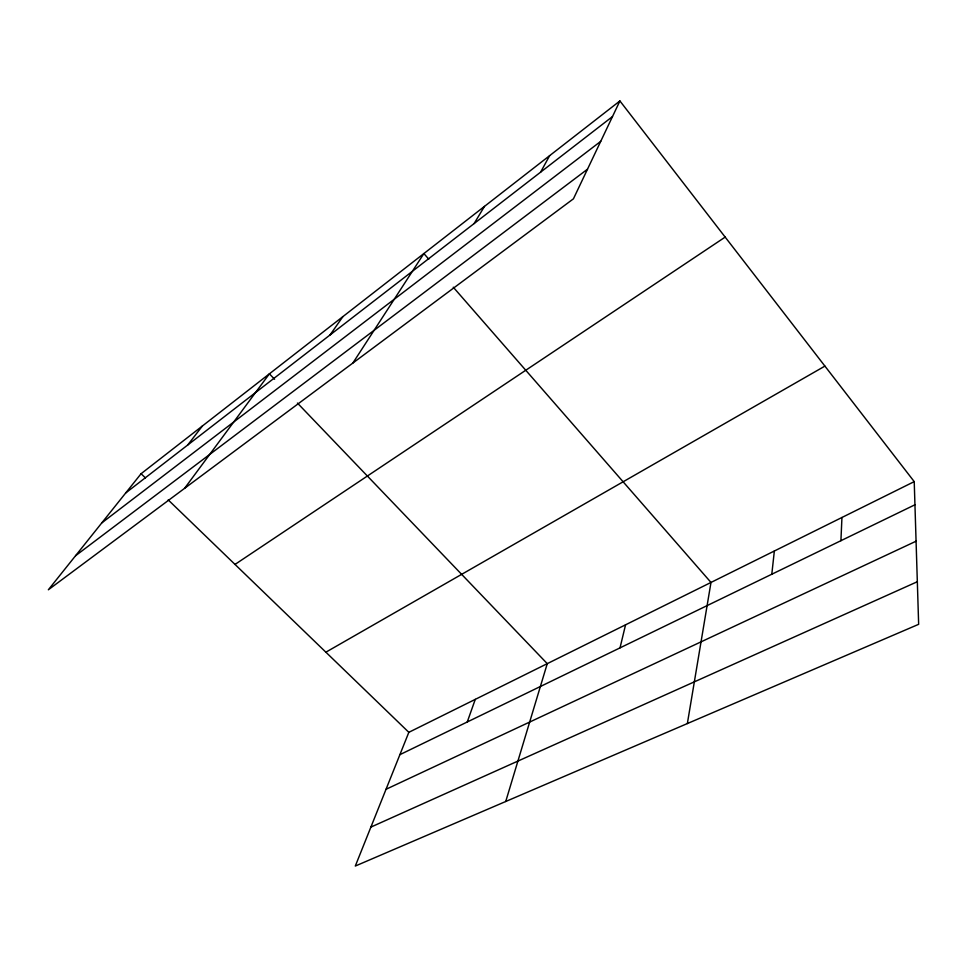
<?xml version="1.0" encoding="UTF-8"?>
<svg xmlns="http://www.w3.org/2000/svg" width="967" height="967" viewBox="0 0 967 967"><rect width="100%" height="100%" fill="white"/><g stroke="black" fill="none" stroke-linecap="round" stroke-linejoin="round"><path stroke-width="1.45" d="M840.915 540.71L841.943 517.478M771.799 574.241L774.349 551.009M687.356 723.57L710.987 582.436L453.269 287.211M620.016 647.878L625.552 624.815M505.729 801.498L547.262 663.652L297.425 403.07M467.254 721.998L475.268 699.371M914.226 481.626L408.836 732.321L355.3 866.045L918.65 624.319L914.226 481.626L619.907 100.955L141.085 473.721L48.35 589.785L573.431 198.827L619.907 100.955M540.613 172.15L549.643 155.663M474.108 223.582L484.479 206.394M352.858 363.06L423.884 253.559L428.78 259.168M330.025 334.981L342.898 316.62M184.564 488.371L269.394 373.83L274.592 379.245M187.671 445.05L202.405 425.988M125.722 492.952L612.486 116.584M101.825 522.869L600.725 141.351M75.571 555.723L587.501 169.201M235.005 564.426L725.165 237.108M325.867 652.193L824.911 366.106M399.879 754.671L914.939 504.786M386.026 789.29L916.075 541.206M370.893 827.099L917.332 581.723M141.085 473.721L145.425 477.903M168.198 499.891L408.836 732.321"/></g></svg>
